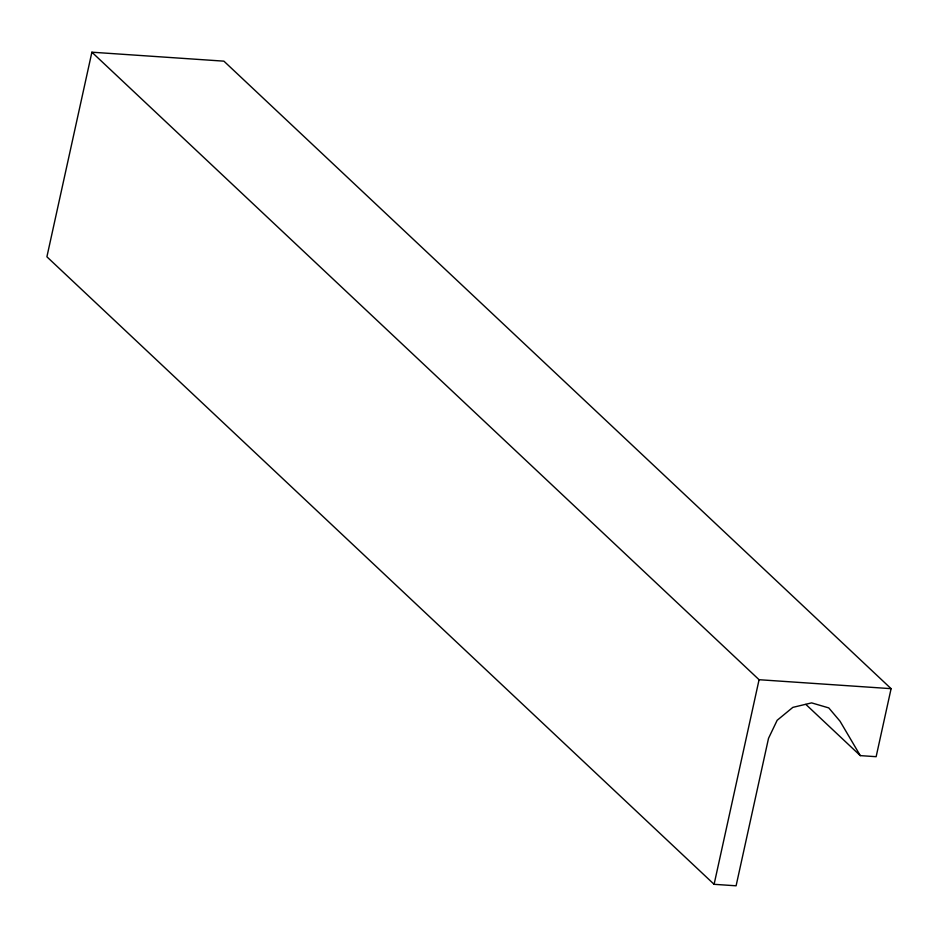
<?xml version="1.0" encoding="UTF-8"?>
<svg xmlns="http://www.w3.org/2000/svg" width="938" height="938" viewBox="0 0 938 938"><rect width="100%" height="100%" fill="white"/><g stroke="black" fill="none" stroke-linecap="round" stroke-linejoin="round"><path stroke-width="1.41" d="M91.889 52.2L46.9 256.801L714.099 884.311L736.096 885.8L768.515 738.347L777.156 720.29L792.833 707.381L811.616 702.879L828.77 707.909L840.014 721.193L860.298 755.618L876.139 756.696L891.1 688.668L223.901 61.158L91.889 52.2L759.077 679.71L891.1 688.668M714.099 884.311L759.077 679.71M805.859 704.415L860.298 755.618"/></g></svg>
